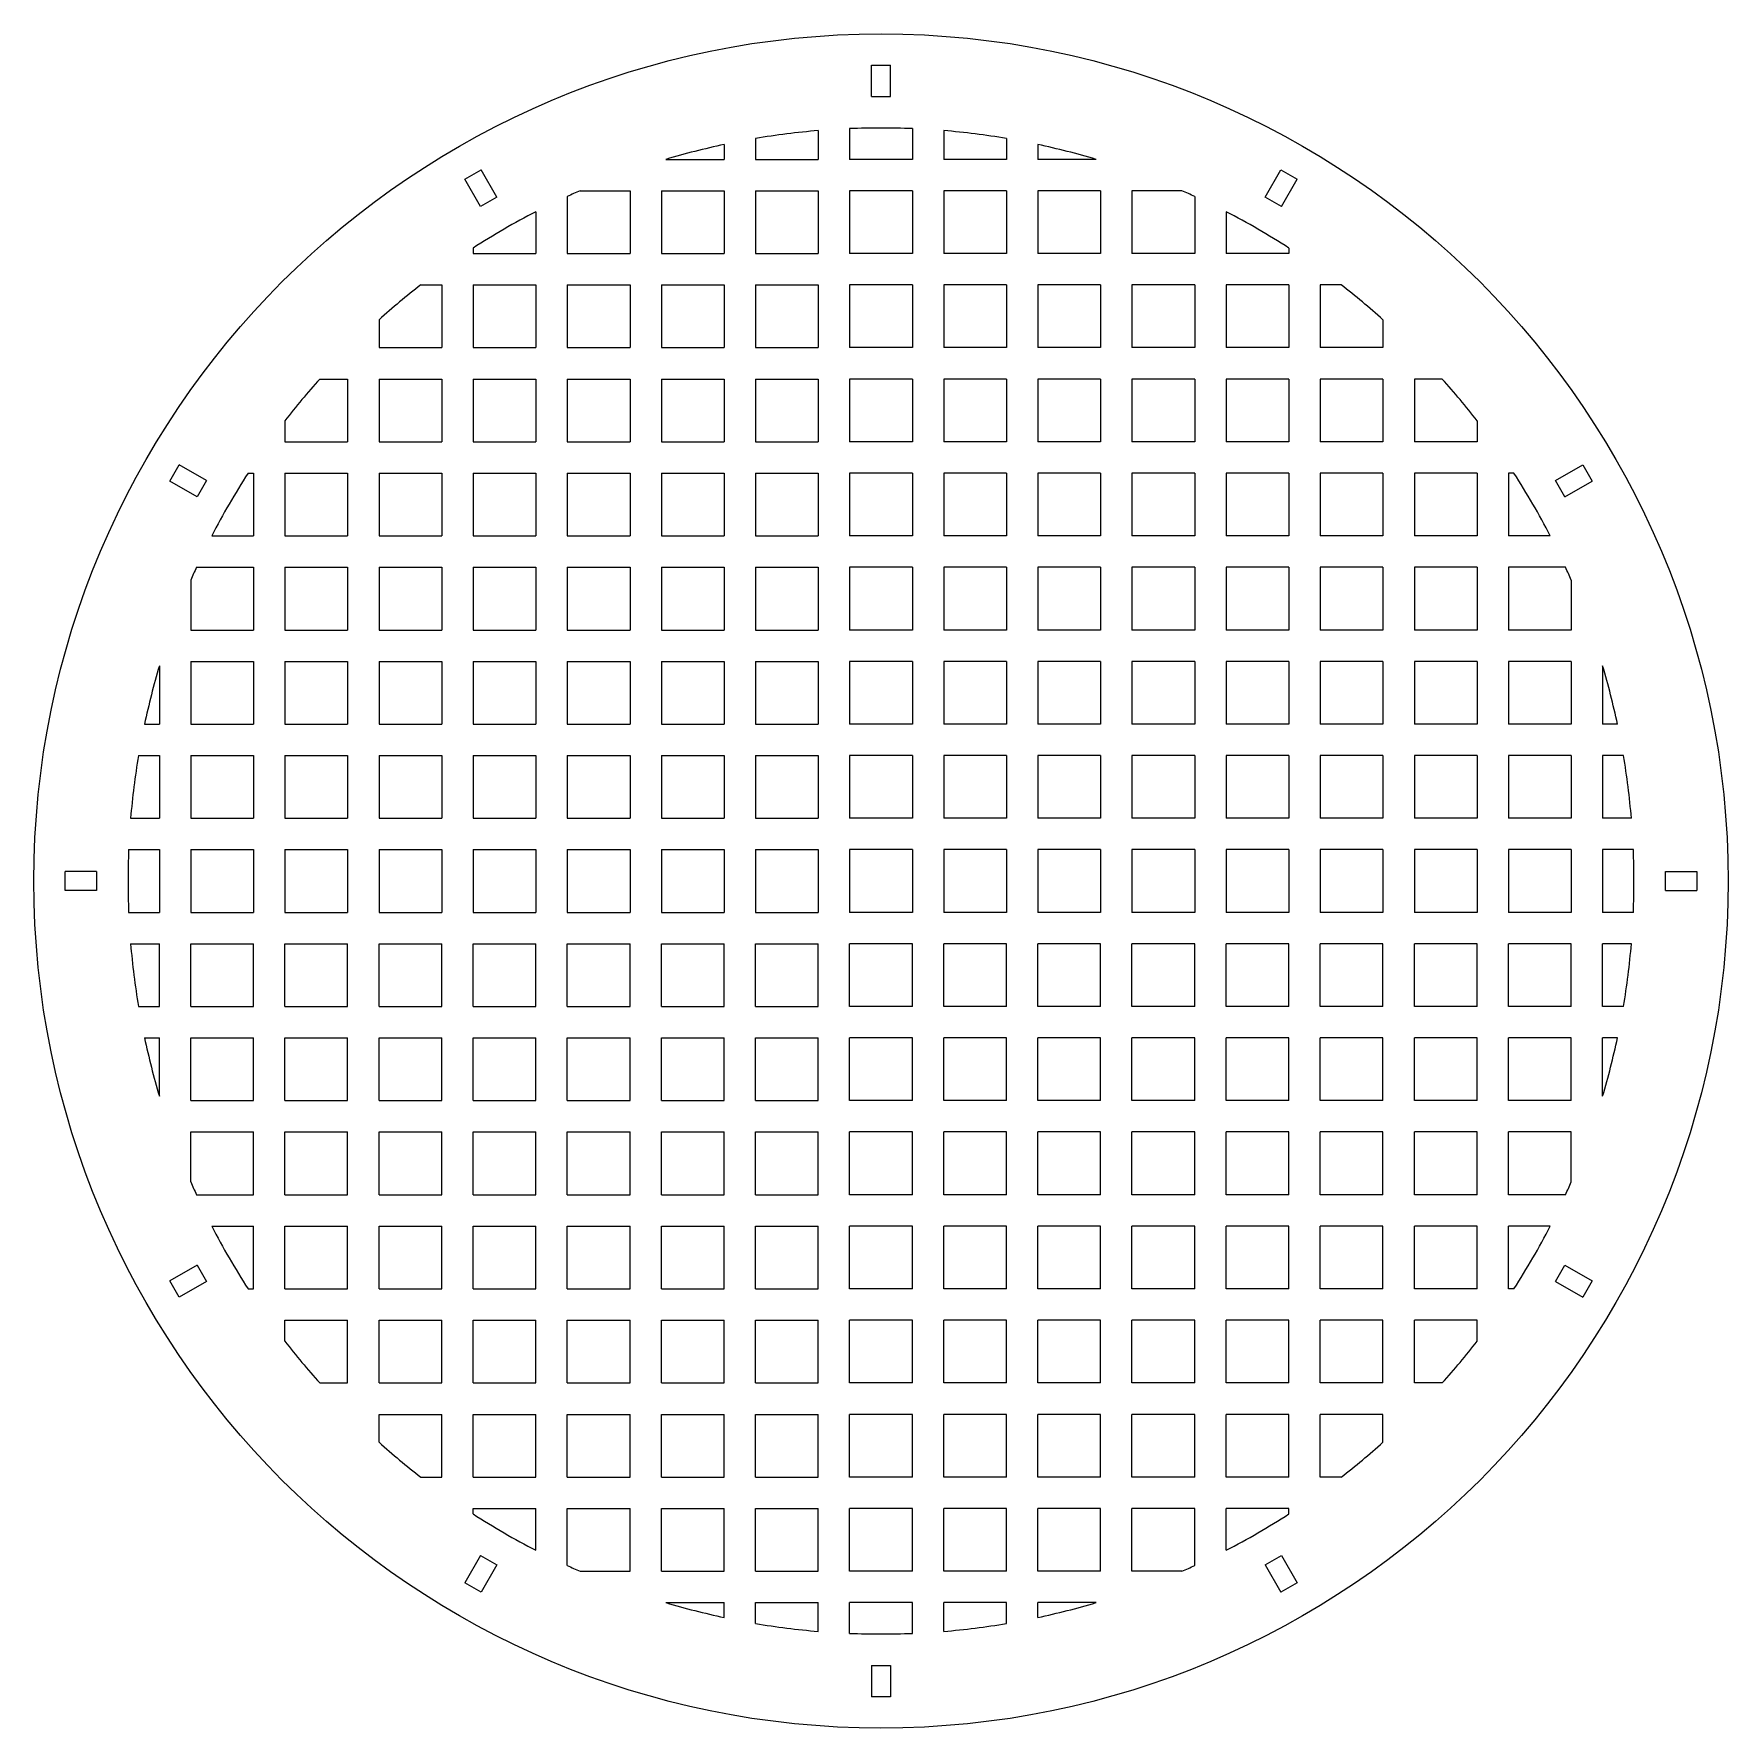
# Model space of a CAD drawing. Extents: x -135 to 135, y -135 to 135.
import ezdxf

# ---------------------------------------------------------------- set-up
doc = ezdxf.new("R2010")
doc.units = 0
doc.header["$MEASUREMENT"] = 0
doc.layers.add('VISIBLE', color=7, linetype='CONTINUOUS')

msp = doc.modelspace()

# ---------------------------------------------------------------- linework, layer by layer
at = {"layer": 'VISIBLE'}
for p, q in [((-1.5, 125), (-1.5, 130)), ((-1.5, 130), (1.5, 130)), ((1.5, 125), (1.5, 130)), ((-1.5, 125), (1.5, 125)), ((-10, 119.58), (-10, 115)), ((-5, 119.9), (-5, 115)), ((5, 119.9), (5, 115)), ((10, 119.58), (10, 115)), ((-25, 117.37), (-25, 115)), ((-20, 118.32), (-20, 115)), ((20, 118.32), (20, 115)), ((25, 117.37), (25, 115)), ((-34.28, 115), (-25, 115)), ((-20, 115), (-10, 115)), ((5, 115), (-5, 115)), ((20, 115), (10, 115)), ((34.28, 115), (25, 115)), ((-66.3, 111.83), (-63.7, 113.33)), ((-63.8, 107.5), (-66.3, 111.83)), ((-61.2, 109), (-63.7, 113.33)), ((61.2, 109), (63.7, 113.33)), ((63.7, 113.33), (66.3, 111.83)), ((63.8, 107.5), (66.3, 111.83)), ((-61.2, 109), (-63.8, 107.5)), ((-50, 109.09), (-50, 100)), ((-47.96, 110), (-40, 110)), ((-40, 110), (-40, 100)), ((-35, 110), (-35, 100)), ((-35, 110), (-25, 110)), ((-25, 110), (-25, 100)), ((-20, 110), (-20, 100)), ((-20, 110), (-10, 110)), ((-10, 110), (-10, 100)), ((5, 110), (-5, 110)), ((-5, 110), (-5, 100)), ((5, 110), (5, 100)), ((20, 110), (10, 110)), ((10, 110), (10, 100)), ((20, 110), (20, 100)), ((35, 110), (25, 110)), ((25, 110), (25, 100)), ((35, 110), (35, 100)), ((40, 110), (40, 100)), ((47.96, 110), (40, 110)), ((50, 109.09), (50, 100)), ((63.8, 107.5), (61.2, 109)), ((-55, 106.65), (-55, 100)), ((55, 106.65), (55, 100)), ((-65, 100.87), (-65, 100)), ((-65, 100), (-55, 100)), ((-50, 100), (-40, 100)), ((-35, 100), (-25, 100)), ((-20, 100), (-10, 100)), ((5, 100), (-5, 100)), ((20, 100), (10, 100)), ((35, 100), (25, 100)), ((50, 100), (40, 100)), ((65, 100), (55, 100)), ((65, 100.87), (65, 100)), ((-73.31, 95), (-70, 95)), ((-70, 95), (-70, 85)), ((-65, 95), (-55, 95)), ((-65, 95), (-65, 85)), ((-55, 95), (-55, 85)), ((-50, 95), (-40, 95)), ((-50, 95), (-50, 85)), ((-40, 95), (-40, 85)), ((-35, 95), (-35, 85)), ((-35, 95), (-25, 95)), ((-25, 95), (-25, 85)), ((-20, 95), (-20, 85)), ((-20, 95), (-10, 95)), ((-10, 95), (-10, 85)), ((5, 95), (-5, 95)), ((-5, 95), (-5, 85)), ((5, 95), (5, 85)), ((20, 95), (10, 95)), ((10, 95), (10, 85)), ((20, 95), (20, 85)), ((35, 95), (25, 95)), ((25, 95), (25, 85)), ((35, 95), (35, 85)), ((50, 95), (40, 95)), ((40, 95), (40, 85)), ((50, 95), (50, 85)), ((65, 95), (55, 95)), ((55, 95), (55, 85)), ((65, 95), (65, 85)), ((70, 95), (70, 85)), ((73.31, 95), (70, 95)), ((-80, 89.44), (-80, 85)), ((80, 89.44), (80, 85)), ((-80, 85), (-70, 85)), ((-65, 85), (-55, 85)), ((-50, 85), (-40, 85)), ((-35, 85), (-25, 85)), ((-20, 85), (-10, 85)), ((5, 85), (-5, 85)), ((20, 85), (10, 85)), ((35, 85), (25, 85)), ((50, 85), (40, 85)), ((65, 85), (55, 85)), ((80, 85), (70, 85)), ((-89.44, 80), (-85, 80)), ((-85, 80), (-85, 70)), ((-80, 80), (-70, 80)), ((-80, 80), (-80, 70)), ((-70, 80), (-70, 70)), ((-65, 80), (-55, 80)), ((-65, 80), (-65, 70)), ((-55, 80), (-55, 70)), ((-50, 80), (-50, 70)), ((-50, 80), (-40, 80)), ((-40, 80), (-40, 70)), ((-35, 80), (-35, 70)), ((-35, 80), (-25, 80)), ((-25, 80), (-25, 70)), ((-20, 80), (-20, 70)), ((-20, 80), (-10, 80)), ((-10, 80), (-10, 70)), ((5, 80), (-5, 80)), ((-5, 80), (-5, 70)), ((5, 80), (5, 70)), ((20, 80), (10, 80)), ((10, 80), (10, 70)), ((20, 80), (20, 70)), ((35, 80), (25, 80)), ((25, 80), (25, 70)), ((35, 80), (35, 70)), ((50, 80), (40, 80)), ((40, 80), (40, 70)), ((50, 80), (50, 70)), ((65, 80), (55, 80)), ((55, 80), (55, 70)), ((65, 80), (65, 70)), ((80, 80), (70, 80)), ((70, 80), (70, 70)), ((80, 80), (80, 70)), ((85, 80), (85, 70)), ((89.44, 80), (85, 80)), ((-95, 73.31), (-95, 70)), ((95, 73.31), (95, 70)), ((-95, 70), (-85, 70)), ((-80, 70), (-70, 70)), ((-65, 70), (-55, 70)), ((-50, 70), (-40, 70)), ((-35, 70), (-25, 70)), ((-20, 70), (-10, 70)), ((5, 70), (-5, 70)), ((20, 70), (10, 70)), ((35, 70), (25, 70)), ((50, 70), (40, 70)), ((65, 70), (55, 70)), ((80, 70), (70, 70)), ((95, 70), (85, 70)), ((-113.33, 63.7), (-111.83, 66.3)), ((-107.5, 63.8), (-111.83, 66.3)), ((-100.87, 65), (-100, 65)), ((-100, 65), (-100, 55)), ((-95, 65), (-95, 55)), ((-95, 65), (-85, 65)), ((-85, 65), (-85, 55)), ((-80, 65), (-70, 65)), ((-80, 65), (-80, 55)), ((-70, 65), (-70, 55)), ((-65, 65), (-65, 55)), ((-65, 65), (-55, 65)), ((-55, 65), (-55, 55)), ((-50, 65), (-40, 65)), ((-50, 65), (-50, 55)), ((-40, 65), (-40, 55)), ((-35, 65), (-35, 55)), ((-35, 65), (-25, 65)), ((-25, 65), (-25, 55)), ((-20, 65), (-20, 55)), ((-20, 65), (-10, 65)), ((-10, 65), (-10, 55)), ((5, 65), (-5, 65)), ((-5, 65), (-5, 55)), ((5, 65), (5, 55)), ((20, 65), (10, 65)), ((10, 65), (10, 55)), ((20, 65), (20, 55)), ((35, 65), (25, 65)), ((25, 65), (25, 55)), ((35, 65), (35, 55)), ((50, 65), (40, 65)), ((40, 65), (40, 55)), ((50, 65), (50, 55)), ((65, 65), (55, 65)), ((55, 65), (55, 55)), ((65, 65), (65, 55)), ((80, 65), (70, 65)), ((70, 65), (70, 55)), ((80, 65), (80, 55)), ((95, 65), (85, 65)), ((85, 65), (85, 55)), ((95, 65), (95, 55)), ((100, 65), (100, 55)), ((100.87, 65), (100, 65)), ((107.5, 63.8), (111.83, 66.3)), ((111.83, 66.3), (113.33, 63.7)), ((-109, 61.2), (-113.33, 63.7)), ((-107.5, 63.8), (-109, 61.2)), ((109, 61.2), (107.5, 63.8)), ((109, 61.2), (113.33, 63.7)), ((-106.65, 55), (-100, 55)), ((-95, 55), (-85, 55)), ((-80, 55), (-70, 55)), ((-65, 55), (-55, 55)), ((-50, 55), (-40, 55)), ((-35, 55), (-25, 55)), ((-20, 55), (-10, 55)), ((5, 55), (-5, 55)), ((20, 55), (10, 55)), ((35, 55), (25, 55)), ((50, 55), (40, 55)), ((65, 55), (55, 55)), ((80, 55), (70, 55)), ((95, 55), (85, 55)), ((106.65, 55), (100, 55)), ((-109.09, 50), (-100, 50)), ((-100, 50), (-100, 40)), ((-95, 50), (-85, 50)), ((-95, 50), (-95, 40)), ((-85, 50), (-85, 40)), ((-80, 50), (-70, 50)), ((-80, 50), (-80, 40)), ((-70, 50), (-70, 40)), ((-65, 50), (-55, 50)), ((-65, 50), (-65, 40)), ((-55, 50), (-55, 40)), ((-50, 50), (-40, 50)), ((-50, 50), (-50, 40)), ((-40, 50), (-40, 40)), ((-35, 50), (-35, 40)), ((-35, 50), (-25, 50)), ((-25, 50), (-25, 40)), ((-20, 50), (-20, 40)), ((-20, 50), (-10, 50)), ((-10, 50), (-10, 40)), ((5, 50), (-5, 50)), ((-5, 50), (-5, 40)), ((5, 50), (5, 40)), ((20, 50), (10, 50)), ((10, 50), (10, 40)), ((20, 50), (20, 40)), ((35, 50), (25, 50)), ((25, 50), (25, 40)), ((35, 50), (35, 40)), ((50, 50), (40, 50)), ((40, 50), (40, 40)), ((50, 50), (50, 40)), ((65, 50), (55, 50)), ((55, 50), (55, 40)), ((65, 50), (65, 40)), ((80, 50), (70, 50)), ((70, 50), (70, 40)), ((80, 50), (80, 40)), ((95, 50), (85, 50)), ((85, 50), (85, 40)), ((95, 50), (95, 40)), ((100, 50), (100, 40)), ((109.09, 50), (100, 50)), ((-110, 47.96), (-110, 40)), ((110, 47.96), (110, 40)), ((-110, 40), (-100, 40)), ((-95, 40), (-85, 40)), ((-80, 40), (-70, 40)), ((-65, 40), (-55, 40)), ((-50, 40), (-40, 40)), ((-35, 40), (-25, 40)), ((-20, 40), (-10, 40)), ((5, 40), (-5, 40)), ((20, 40), (10, 40)), ((35, 40), (25, 40)), ((50, 40), (40, 40)), ((65, 40), (55, 40)), ((80, 40), (70, 40)), ((95, 40), (85, 40)), ((110, 40), (100, 40)), ((-115, 34.28), (-115, 25)), ((-110, 35), (-100, 35)), ((-110, 35), (-110, 25)), ((-100, 35), (-100, 25)), ((-95, 35), (-95, 25)), ((-95, 35), (-85, 35)), ((-85, 35), (-85, 25)), ((-80, 35), (-80, 25)), ((-80, 35), (-70, 35)), ((-70, 35), (-70, 25)), ((-65, 35), (-55, 35)), ((-65, 35), (-65, 25)), ((-55, 35), (-55, 25)), ((-50, 35), (-40, 35)), ((-50, 35), (-50, 25)), ((-40, 35), (-40, 25)), ((-35, 35), (-35, 25)), ((-35, 35), (-25, 35)), ((-25, 35), (-25, 25)), ((-20, 35), (-20, 25)), ((-20, 35), (-10, 35)), ((-10, 35), (-10, 25)), ((5, 35), (-5, 35)), ((-5, 35), (-5, 25)), ((5, 35), (5, 25)), ((20, 35), (10, 35)), ((10, 35), (10, 25)), ((20, 35), (20, 25)), ((35, 35), (25, 35)), ((25, 35), (25, 25)), ((35, 35), (35, 25)), ((50, 35), (40, 35)), ((40, 35), (40, 25)), ((50, 35), (50, 25)), ((65, 35), (55, 35)), ((55, 35), (55, 25)), ((65, 35), (65, 25)), ((80, 35), (70, 35)), ((70, 35), (70, 25)), ((80, 35), (80, 25)), ((95, 35), (85, 35)), ((85, 35), (85, 25)), ((95, 35), (95, 25)), ((110, 35), (100, 35)), ((100, 35), (100, 25)), ((110, 35), (110, 25)), ((115, 34.28), (115, 25)), ((-117.37, 25), (-115, 25)), ((-110, 25), (-100, 25)), ((-95, 25), (-85, 25)), ((-80, 25), (-70, 25)), ((-65, 25), (-55, 25)), ((-50, 25), (-40, 25)), ((-35, 25), (-25, 25)), ((-20, 25), (-10, 25)), ((5, 25), (-5, 25)), ((20, 25), (10, 25)), ((35, 25), (25, 25)), ((50, 25), (40, 25)), ((65, 25), (55, 25)), ((80, 25), (70, 25)), ((95, 25), (85, 25)), ((110, 25), (100, 25)), ((117.37, 25), (115, 25)), ((-118.32, 20), (-115, 20)), ((-115, 20), (-115, 10)), ((-110, 20), (-100, 20)), ((-110, 20), (-110, 10)), ((-100, 20), (-100, 10)), ((-95, 20), (-85, 20)), ((-95, 20), (-95, 10)), ((-85, 20), (-85, 10)), ((-80, 20), (-80, 10)), ((-80, 20), (-70, 20)), ((-70, 20), (-70, 10)), ((-65, 20), (-65, 10)), ((-65, 20), (-55, 20)), ((-55, 20), (-55, 10)), ((-50, 20), (-40, 20)), ((-50, 20), (-50, 10)), ((-40, 20), (-40, 10)), ((-35, 20), (-35, 10)), ((-35, 20), (-25, 20)), ((-25, 20), (-25, 10)), ((-20, 20), (-20, 10)), ((-20, 20), (-10, 20)), ((-10, 20), (-10, 10)), ((5, 20), (-5, 20)), ((-5, 20), (-5, 10)), ((5, 20), (5, 10)), ((20, 20), (10, 20)), ((10, 20), (10, 10)), ((20, 20), (20, 10)), ((35, 20), (25, 20)), ((25, 20), (25, 10)), ((35, 20), (35, 10)), ((50, 20), (40, 20)), ((40, 20), (40, 10)), ((50, 20), (50, 10)), ((65, 20), (55, 20)), ((55, 20), (55, 10)), ((65, 20), (65, 10)), ((80, 20), (70, 20)), ((70, 20), (70, 10)), ((80, 20), (80, 10)), ((95, 20), (85, 20)), ((85, 20), (85, 10)), ((95, 20), (95, 10)), ((110, 20), (100, 20)), ((100, 20), (100, 10)), ((110, 20), (110, 10)), ((115, 20), (115, 10)), ((118.32, 20), (115, 20)), ((-119.58, 10), (-115, 10)), ((-110, 10), (-100, 10)), ((-95, 10), (-85, 10)), ((-80, 10), (-70, 10)), ((-65, 10), (-55, 10)), ((-50, 10), (-40, 10)), ((-35, 10), (-25, 10)), ((-20, 10), (-10, 10)), ((5, 10), (-5, 10)), ((20, 10), (10, 10)), ((35, 10), (25, 10)), ((50, 10), (40, 10)), ((65, 10), (55, 10)), ((80, 10), (70, 10)), ((95, 10), (85, 10)), ((110, 10), (100, 10)), ((119.58, 10), (115, 10)), ((-119.9, 5), (-115, 5)), ((-115, 5), (-115, -5)), ((-110, 5), (-100, 5)), ((-110, 5), (-110, -5)), ((-100, 5), (-100, -5)), ((-95, 5), (-85, 5)), ((-95, 5), (-95, -5)), ((-85, 5), (-85, -5)), ((-80, 5), (-70, 5)), ((-80, 5), (-80, -5)), ((-70, 5), (-70, -5)), ((-65, 5), (-55, 5)), ((-65, 5), (-65, -5)), ((-55, 5), (-55, -5)), ((-50, 5), (-40, 5)), ((-50, 5), (-50, -5)), ((-40, 5), (-40, -5)), ((-35, 5), (-35, -5)), ((-35, 5), (-25, 5)), ((-25, 5), (-25, -5)), ((-20, 5), (-20, -5)), ((-20, 5), (-10, 5)), ((-10, 5), (-10, -5)), ((5, 5), (-5, 5)), ((-5, 5), (-5, -5)), ((5, 5), (5, -5)), ((20, 5), (10, 5)), ((10, 5), (10, -5)), ((20, 5), (20, -5)), ((35, 5), (25, 5)), ((25, 5), (25, -5)), ((35, 5), (35, -5)), ((50, 5), (40, 5)), ((40, 5), (40, -5)), ((50, 5), (50, -5)), ((65, 5), (55, 5)), ((55, 5), (55, -5)), ((65, 5), (65, -5)), ((80, 5), (70, 5)), ((70, 5), (70, -5)), ((80, 5), (80, -5)), ((95, 5), (85, 5)), ((85, 5), (85, -5)), ((95, 5), (95, -5)), ((110, 5), (100, 5)), ((100, 5), (100, -5)), ((110, 5), (110, -5)), ((119.9, 5), (115, 5)), ((115, 5), (115, -5)), ((-130, -1.5), (-130, 1.5)), ((-125, 1.5), (-130, 1.5)), ((-125, 1.5), (-125, -1.5)), ((125, -1.5), (125, 1.5)), ((125, 1.5), (130, 1.5)), ((130, 1.5), (130, -1.5)), ((-125, -1.5), (-130, -1.5)), ((125, -1.5), (130, -1.5)), ((-119.9, -5), (-115, -5)), ((-110, -5), (-100, -5)), ((-95, -5), (-85, -5)), ((-80, -5), (-70, -5)), ((-65, -5), (-55, -5)), ((-50, -5), (-40, -5)), ((-35, -5), (-25, -5)), ((-20, -5), (-10, -5)), ((5, -5), (-5, -5)), ((20, -5), (10, -5)), ((35, -5), (25, -5)), ((50, -5), (40, -5)), ((65, -5), (55, -5)), ((80, -5), (70, -5)), ((95, -5), (85, -5)), ((110, -5), (100, -5)), ((119.9, -5), (115, -5)), ((-119.58, -10), (-115, -10)), ((-115, -20), (-115, -10)), ((-110, -20), (-110, -10)), ((-110, -10), (-100, -10)), ((-100, -20), (-100, -10)), ((-95, -20), (-95, -10)), ((-95, -10), (-85, -10)), ((-85, -20), (-85, -10)), ((-80, -20), (-80, -10)), ((-80, -10), (-70, -10)), ((-70, -20), (-70, -10)), ((-65, -20), (-65, -10)), ((-65, -10), (-55, -10)), ((-55, -20), (-55, -10)), ((-50, -20), (-50, -10)), ((-50, -10), (-40, -10)), ((-40, -20), (-40, -10)), ((-35, -20), (-35, -10)), ((-35, -10), (-25, -10)), ((-25, -20), (-25, -10)), ((-20, -20), (-20, -10)), ((-20, -10), (-10, -10)), ((-10, -20), (-10, -10)), ((-5, -20), (-5, -10)), ((5, -10), (-5, -10)), ((5, -20), (5, -10)), ((10, -20), (10, -10)), ((20, -10), (10, -10)), ((20, -20), (20, -10)), ((25, -20), (25, -10)), ((35, -10), (25, -10)), ((35, -20), (35, -10)), ((40, -20), (40, -10)), ((50, -10), (40, -10)), ((50, -20), (50, -10)), ((55, -20), (55, -10)), ((65, -10), (55, -10)), ((65, -20), (65, -10)), ((70, -20), (70, -10)), ((80, -10), (70, -10)), ((80, -20), (80, -10)), ((85, -20), (85, -10)), ((95, -10), (85, -10)), ((95, -20), (95, -10)), ((100, -20), (100, -10)), ((110, -10), (100, -10)), ((110, -20), (110, -10)), ((115, -20), (115, -10)), ((119.58, -10), (115, -10)), ((-118.32, -20), (-115, -20)), ((-110, -20), (-100, -20)), ((-95, -20), (-85, -20)), ((-80, -20), (-70, -20)), ((-65, -20), (-55, -20)), ((-50, -20), (-40, -20)), ((-35, -20), (-25, -20)), ((-20, -20), (-10, -20)), ((5, -20), (-5, -20)), ((20, -20), (10, -20)), ((35, -20), (25, -20)), ((50, -20), (40, -20)), ((65, -20), (55, -20)), ((80, -20), (70, -20)), ((95, -20), (85, -20)), ((110, -20), (100, -20)), ((118.32, -20), (115, -20)), ((-117.37, -25), (-115, -25)), ((-115, -34.28), (-115, -25)), ((-110, -35), (-110, -25)), ((-110, -25), (-100, -25)), ((-100, -35), (-100, -25)), ((-95, -35), (-95, -25)), ((-95, -25), (-85, -25)), ((-85, -35), (-85, -25)), ((-80, -35), (-80, -25)), ((-80, -25), (-70, -25)), ((-70, -35), (-70, -25)), ((-65, -35), (-65, -25)), ((-65, -25), (-55, -25)), ((-55, -35), (-55, -25)), ((-50, -35), (-50, -25)), ((-50, -25), (-40, -25)), ((-40, -35), (-40, -25)), ((-35, -35), (-35, -25)), ((-35, -25), (-25, -25)), ((-25, -35), (-25, -25)), ((-20, -35), (-20, -25)), ((-20, -25), (-10, -25)), ((-10, -35), (-10, -25)), ((-5, -35), (-5, -25)), ((5, -25), (-5, -25)), ((5, -35), (5, -25)), ((10, -35), (10, -25)), ((20, -25), (10, -25)), ((20, -35), (20, -25)), ((25, -35), (25, -25)), ((35, -25), (25, -25)), ((35, -35), (35, -25)), ((40, -35), (40, -25)), ((50, -25), (40, -25)), ((50, -35), (50, -25)), ((55, -35), (55, -25)), ((65, -25), (55, -25)), ((65, -35), (65, -25)), ((70, -35), (70, -25)), ((80, -25), (70, -25)), ((80, -35), (80, -25)), ((85, -35), (85, -25)), ((95, -25), (85, -25)), ((95, -35), (95, -25)), ((100, -35), (100, -25)), ((110, -25), (100, -25)), ((110, -35), (110, -25)), ((115, -34.28), (115, -25)), ((117.37, -25), (115, -25)), ((-110, -35), (-100, -35)), ((-95, -35), (-85, -35)), ((-80, -35), (-70, -35)), ((-65, -35), (-55, -35)), ((-50, -35), (-40, -35)), ((-35, -35), (-25, -35)), ((-20, -35), (-10, -35)), ((5, -35), (-5, -35)), ((20, -35), (10, -35)), ((35, -35), (25, -35)), ((50, -35), (40, -35)), ((65, -35), (55, -35)), ((80, -35), (70, -35)), ((95, -35), (85, -35)), ((110, -35), (100, -35)), ((-110, -47.96), (-110, -40)), ((-110, -40), (-100, -40)), ((-100, -50), (-100, -40)), ((-95, -50), (-95, -40)), ((-95, -40), (-85, -40)), ((-85, -50), (-85, -40)), ((-80, -50), (-80, -40)), ((-80, -40), (-70, -40)), ((-70, -50), (-70, -40)), ((-65, -50), (-65, -40)), ((-65, -40), (-55, -40)), ((-55, -50), (-55, -40)), ((-50, -50), (-50, -40)), ((-50, -40), (-40, -40)), ((-40, -50), (-40, -40)), ((-35, -50), (-35, -40)), ((-35, -40), (-25, -40)), ((-25, -50), (-25, -40)), ((-20, -50), (-20, -40)), ((-20, -40), (-10, -40)), ((-10, -50), (-10, -40)), ((-5, -50), (-5, -40)), ((5, -40), (-5, -40)), ((5, -50), (5, -40)), ((20, -40), (10, -40)), ((10, -50), (10, -40)), ((20, -50), (20, -40)), ((25, -50), (25, -40)), ((35, -40), (25, -40)), ((35, -50), (35, -40)), ((40, -50), (40, -40)), ((50, -40), (40, -40)), ((50, -50), (50, -40)), ((55, -50), (55, -40)), ((65, -40), (55, -40)), ((65, -50), (65, -40)), ((70, -50), (70, -40)), ((80, -40), (70, -40)), ((80, -50), (80, -40)), ((85, -50), (85, -40)), ((95, -40), (85, -40)), ((95, -50), (95, -40)), ((100, -50), (100, -40)), ((110, -40), (100, -40)), ((110, -47.96), (110, -40)), ((-109.09, -50), (-100, -50)), ((-95, -50), (-85, -50)), ((-80, -50), (-70, -50)), ((-65, -50), (-55, -50)), ((-50, -50), (-40, -50)), ((-35, -50), (-25, -50)), ((-20, -50), (-10, -50)), ((5, -50), (-5, -50)), ((20, -50), (10, -50)), ((35, -50), (25, -50)), ((50, -50), (40, -50)), ((65, -50), (55, -50)), ((80, -50), (70, -50)), ((95, -50), (85, -50)), ((109.09, -50), (100, -50)), ((-106.65, -55), (-100, -55)), ((-100, -65), (-100, -55)), ((-95, -65), (-95, -55)), ((-95, -55), (-85, -55)), ((-85, -65), (-85, -55)), ((-80, -65), (-80, -55)), ((-80, -55), (-70, -55)), ((-70, -65), (-70, -55)), ((-65, -65), (-65, -55)), ((-65, -55), (-55, -55)), ((-55, -65), (-55, -55)), ((-50, -65), (-50, -55)), ((-50, -55), (-40, -55)), ((-40, -65), (-40, -55)), ((-35, -65), (-35, -55)), ((-35, -55), (-25, -55)), ((-25, -65), (-25, -55)), ((-20, -65), (-20, -55)), ((-20, -55), (-10, -55)), ((-10, -65), (-10, -55)), ((5, -55), (-5, -55)), ((-5, -65), (-5, -55)), ((5, -65), (5, -55)), ((10, -65), (10, -55)), ((20, -55), (10, -55)), ((20, -65), (20, -55)), ((25, -65), (25, -55)), ((35, -55), (25, -55)), ((35, -65), (35, -55)), ((40, -65), (40, -55)), ((50, -55), (40, -55)), ((50, -65), (50, -55)), ((55, -65), (55, -55)), ((65, -55), (55, -55)), ((65, -65), (65, -55)), ((80, -55), (70, -55)), ((70, -65), (70, -55)), ((80, -65), (80, -55)), ((85, -65), (85, -55)), ((95, -55), (85, -55)), ((95, -65), (95, -55)), ((100, -65), (100, -55)), ((106.65, -55), (100, -55)), ((-109, -61.2), (-113.33, -63.7)), ((-109, -61.2), (-107.5, -63.8)), ((107.5, -63.8), (109, -61.2)), ((109, -61.2), (113.33, -63.7)), ((-111.83, -66.3), (-113.33, -63.7)), ((-107.5, -63.8), (-111.83, -66.3)), ((107.5, -63.8), (111.83, -66.3)), ((113.33, -63.7), (111.83, -66.3)), ((-100.87, -65), (-100, -65)), ((-95, -65), (-85, -65)), ((-80, -65), (-70, -65)), ((-65, -65), (-55, -65)), ((-50, -65), (-40, -65)), ((-35, -65), (-25, -65)), ((-20, -65), (-10, -65)), ((5, -65), (-5, -65)), ((20, -65), (10, -65)), ((35, -65), (25, -65)), ((50, -65), (40, -65)), ((65, -65), (55, -65)), ((80, -65), (70, -65)), ((95, -65), (85, -65)), ((100.87, -65), (100, -65)), ((-95, -73.31), (-95, -70)), ((-95, -70), (-85, -70)), ((-85, -80), (-85, -70)), ((-80, -80), (-80, -70)), ((-80, -70), (-70, -70)), ((-70, -80), (-70, -70)), ((-65, -80), (-65, -70)), ((-65, -70), (-55, -70)), ((-55, -80), (-55, -70)), ((-50, -80), (-50, -70)), ((-50, -70), (-40, -70)), ((-40, -80), (-40, -70)), ((-35, -80), (-35, -70)), ((-35, -70), (-25, -70)), ((-25, -80), (-25, -70)), ((-20, -80), (-20, -70)), ((-20, -70), (-10, -70)), ((-10, -80), (-10, -70)), ((5, -70), (-5, -70)), ((-5, -80), (-5, -70)), ((5, -80), (5, -70)), ((10, -80), (10, -70)), ((20, -70), (10, -70)), ((20, -80), (20, -70)), ((25, -80), (25, -70)), ((35, -70), (25, -70)), ((35, -80), (35, -70)), ((40, -80), (40, -70)), ((50, -70), (40, -70)), ((50, -80), (50, -70)), ((55, -80), (55, -70)), ((65, -70), (55, -70)), ((65, -80), (65, -70)), ((70, -80), (70, -70)), ((80, -70), (70, -70)), ((80, -80), (80, -70)), ((85, -80), (85, -70)), ((95, -70), (85, -70)), ((95, -73.31), (95, -70)), ((-89.44, -80), (-85, -80)), ((-80, -80), (-70, -80)), ((-65, -80), (-55, -80)), ((-50, -80), (-40, -80)), ((-35, -80), (-25, -80)), ((-20, -80), (-10, -80)), ((5, -80), (-5, -80)), ((20, -80), (10, -80)), ((35, -80), (25, -80)), ((50, -80), (40, -80)), ((65, -80), (55, -80)), ((80, -80), (70, -80)), ((89.44, -80), (85, -80)), ((-80, -89.44), (-80, -85)), ((-80, -85), (-70, -85)), ((-70, -95), (-70, -85)), ((-65, -95), (-65, -85)), ((-65, -85), (-55, -85)), ((-55, -95), (-55, -85)), ((-50, -95), (-50, -85)), ((-50, -85), (-40, -85)), ((-40, -95), (-40, -85)), ((-35, -95), (-35, -85)), ((-35, -85), (-25, -85)), ((-25, -95), (-25, -85)), ((-20, -95), (-20, -85)), ((-20, -85), (-10, -85)), ((-10, -95), (-10, -85)), ((5, -85), (-5, -85)), ((-5, -95), (-5, -85)), ((5, -95), (5, -85)), ((10, -95), (10, -85)), ((20, -85), (10, -85)), ((20, -95), (20, -85)), ((25, -95), (25, -85)), ((35, -85), (25, -85)), ((35, -95), (35, -85)), ((40, -95), (40, -85)), ((50, -85), (40, -85)), ((50, -95), (50, -85)), ((55, -95), (55, -85)), ((65, -85), (55, -85)), ((65, -95), (65, -85)), ((70, -95), (70, -85)), ((80, -85), (70, -85)), ((80, -89.44), (80, -85)), ((-73.31, -95), (-70, -95)), ((-65, -95), (-55, -95)), ((-50, -95), (-40, -95)), ((-35, -95), (-25, -95)), ((-20, -95), (-10, -95)), ((5, -95), (-5, -95)), ((20, -95), (10, -95)), ((35, -95), (25, -95)), ((50, -95), (40, -95)), ((65, -95), (55, -95)), ((73.31, -95), (70, -95)), ((-65, -100.87), (-65, -100)), ((-65, -100), (-55, -100)), ((-55, -106.65), (-55, -100)), ((-50, -109.09), (-50, -100)), ((-50, -100), (-40, -100)), ((-40, -110), (-40, -100)), ((-35, -110), (-35, -100)), ((-35, -100), (-25, -100)), ((-25, -110), (-25, -100)), ((-20, -110), (-20, -100)), ((-20, -100), (-10, -100)), ((-10, -110), (-10, -100)), ((5, -100), (-5, -100)), ((-5, -110), (-5, -100)), ((5, -110), (5, -100)), ((10, -110), (10, -100)), ((20, -100), (10, -100)), ((20, -110), (20, -100)), ((25, -110), (25, -100)), ((35, -100), (25, -100)), ((35, -110), (35, -100)), ((40, -110), (40, -100)), ((50, -100), (40, -100)), ((50, -109.09), (50, -100)), ((55, -106.65), (55, -100)), ((65, -100), (55, -100)), ((65, -100.87), (65, -100)), ((-63.8, -107.5), (-66.3, -111.83)), ((-63.8, -107.5), (-61.2, -109)), ((61.2, -109), (63.8, -107.5)), ((63.8, -107.5), (66.3, -111.83)), ((-61.2, -109), (-63.7, -113.33)), ((-47.96, -110), (-40, -110)), ((-35, -110), (-25, -110)), ((-20, -110), (-10, -110)), ((5, -110), (-5, -110)), ((20, -110), (10, -110)), ((35, -110), (25, -110)), ((47.96, -110), (40, -110)), ((61.2, -109), (63.7, -113.33)), ((-63.7, -113.33), (-66.3, -111.83)), ((66.3, -111.83), (63.7, -113.33)), ((-34.28, -115), (-25, -115)), ((-25, -117.37), (-25, -115)), ((-20, -118.32), (-20, -115)), ((-20, -115), (-10, -115)), ((-10, -119.58), (-10, -115)), ((-5, -119.9), (-5, -115)), ((5, -115), (-5, -115)), ((5, -119.9), (5, -115)), ((10, -119.58), (10, -115)), ((20, -115), (10, -115)), ((20, -118.32), (20, -115)), ((25, -117.37), (25, -115)), ((34.28, -115), (25, -115)), ((-1.5, -125), (1.5, -125)), ((-1.5, -125), (-1.5, -130)), ((1.5, -125), (1.5, -130)), ((1.5, -130), (-1.5, -130))]:
    msp.add_line(p, q, dxfattribs=at)
msp.add_circle((0, 0), 135, dxfattribs=at)
for start, end in [(94.7802, 99.5941), (87.612, 92.388), (80.4059, 85.2198), (102.0247, 106.5978), (73.4022, 77.9753), (113.5565, 114.6243), (65.3757, 66.4435), (117.2796, 122.7972), (57.2028, 62.7204), (127.6585, 131.8103), (48.1897, 52.3415), (138.1897, 142.3415), (37.6585, 41.8103), (147.2028, 152.7204), (27.2796, 32.7972), (155.3757, 156.4435), (23.5565, 24.6243), (163.4022, 167.9753), (12.0247, 16.5978), (170.4059, 175.2198), (4.7802, 9.5941), (177.612, 182.388), (357.612, 2.388), (184.7802, 189.5941), (350.4059, 355.2198), (192.0247, 196.5978), (343.4022, 347.9753), (203.5565, 204.6243), (335.3757, 336.4435), (207.2796, 212.7972), (327.2028, 332.7204), (217.6585, 221.8103), (318.1897, 322.3415), (228.1897, 232.3415), (307.6585, 311.8103), (237.2028, 242.7204), (297.2796, 302.7972), (245.3757, 246.4435), (293.5565, 294.6243), (253.4022, 257.9753), (282.0247, 286.5978), (260.4059, 265.2198), (274.7802, 279.5941), (267.612, 272.388)]:
    msp.add_arc((0, 0), 120, start, end, dxfattribs=at)

doc.saveas('drawing.dxf')
